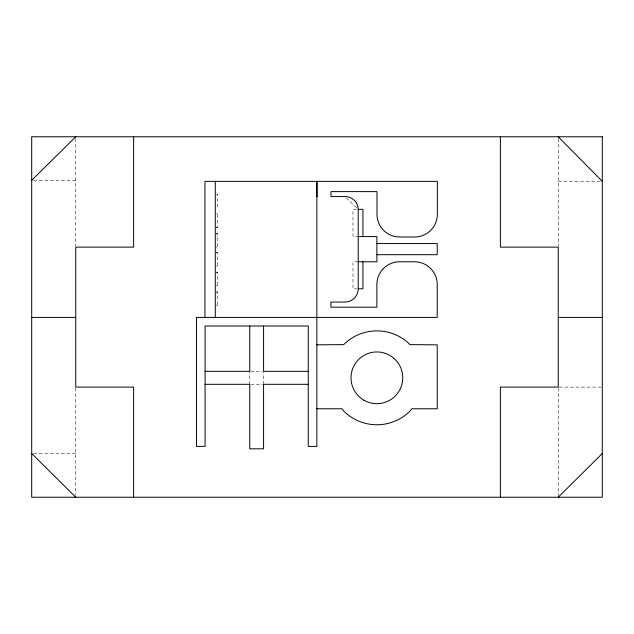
<?xml version="1.0" encoding="UTF-8"?>
<svg xmlns="http://www.w3.org/2000/svg" width="634" height="634" viewBox="0 0 634 634"><rect width="100%" height="100%" fill="white"/><g stroke="black" fill="none" stroke-linecap="round" stroke-linejoin="round"><path stroke-width="0.48" stroke-dasharray="3.17 2.38" d="M249.756 384.307L249.756 372.253M263.57 384.307L263.578 372.253M33.657 180.286L75.755 180.286M558.237 181.356L600.343 181.356M216.17 194.273L217.517 194.273L217.517 207.857L216.17 207.857M356.474 209.331L352.995 209.331L352.995 236.561L357.774 236.561M216.17 213.967L217.517 213.967M216.17 227.487L217.517 227.487M216.17 227.558L217.517 227.558L217.517 213.896M216.17 233.367L217.517 233.367L217.517 247.308L216.17 247.308M216.17 233.716L217.517 233.716M216.17 246.959L217.517 246.959M216.17 252.427L217.517 252.427L217.517 266.272L216.17 266.272M216.17 252.689L217.517 252.689M357.774 261.771L352.995 261.771L352.995 288.787L356.474 288.787M216.17 266.018L217.517 266.018M216.17 272.121L217.517 272.121L217.517 285.942L216.17 285.942M216.17 272.351L217.517 272.351M216.17 285.712L217.517 285.712M216.17 291.949L217.517 291.949L217.517 305.683L216.17 305.683M216.17 292.1L217.517 292.1M216.17 305.54L217.517 305.54M250.747 371.326L262.587 371.326M250.747 384.307L262.587 384.307M559.212 387.112L601.317 387.112M33.657 453.484L75.755 453.484M346.33 197.895L356.815 207.984M558.237 138.703L558.237 246.151M558.237 388.095L558.237 497.238M75.755 138.735L75.755 246.143M75.755 388.103L75.755 495.297"/><path stroke-width="0.95" d="M249.764 326.019L249.756 371.326L205.091 371.326M263.578 326.019L263.578 371.326L308.251 371.326M558.237 497.238L602.3 453.484M31.7 180.286L75.755 136.762M204.948 317.42L204.948 181.356L437.333 181.356L437.333 214.308A22.697 22.697 0 0 1 414.636 237.005L399.689 237.005A22.697 22.697 0 0 1 376.992 214.308L376.992 191.611L331.003 191.611L331.003 196.564L344.928 196.556A13.029 13.029 0 0 1 358.21 209.331L362.917 209.331L362.917 236.561M358.21 236.561L376.881 236.561L376.881 261.771L358.21 261.771M376.881 243.559L437.222 243.559L437.222 254.702L376.881 254.702M316.857 181.356L316.857 446.391L308.251 446.391L308.251 326.019L205.091 326.011L205.091 446.376L196.485 446.376L196.492 317.42L437.222 317.42L437.222 284.476A22.697 22.697 0 0 0 414.525 261.771L399.578 261.771A22.697 22.697 0 0 0 376.881 284.476L376.881 307.173L330.893 307.173L330.893 302.061L344.928 302.061A13.282 13.282 0 0 0 358.21 288.787L362.917 288.787L362.917 261.771M31.7 317.42L75.755 317.42M558.237 317.42L602.3 317.42M316.857 344.833L343.683 344.619A46.948 46.948 0 0 1 410.079 344.619L437.222 344.833L437.222 408.764L411.807 408.764L410.079 411.014A46.948 46.948 0 0 1 343.683 411.014L341.964 408.764L316.857 408.764M205.091 384.307L249.756 384.307L249.748 448.817L263.57 448.817L263.57 384.307L308.251 384.307M31.7 453.484L75.755 497.238M558.237 136.762L602.3 181.356M316.857 196.049L316.968 196.714L316.968 181.356M500.377 136.762L500.377 247.125L558.237 247.125L558.237 387.112L500.377 387.112L500.377 497.238M358.21 209.331L358.21 288.787M215.298 181.356L215.298 317.42M133.623 136.762L133.623 247.125L75.755 247.125L75.755 387.112L133.623 387.112L133.623 497.238M602.3 136.762L31.7 136.762L31.7 497.238L602.3 497.238L602.3 136.762M363.948 400.22A25.875 25.875 0 0 0 402.756 377.816A25.875 25.875 0 0 0 363.948 355.405A25.875 25.875 0 0 0 363.948 400.22"/></g></svg>
